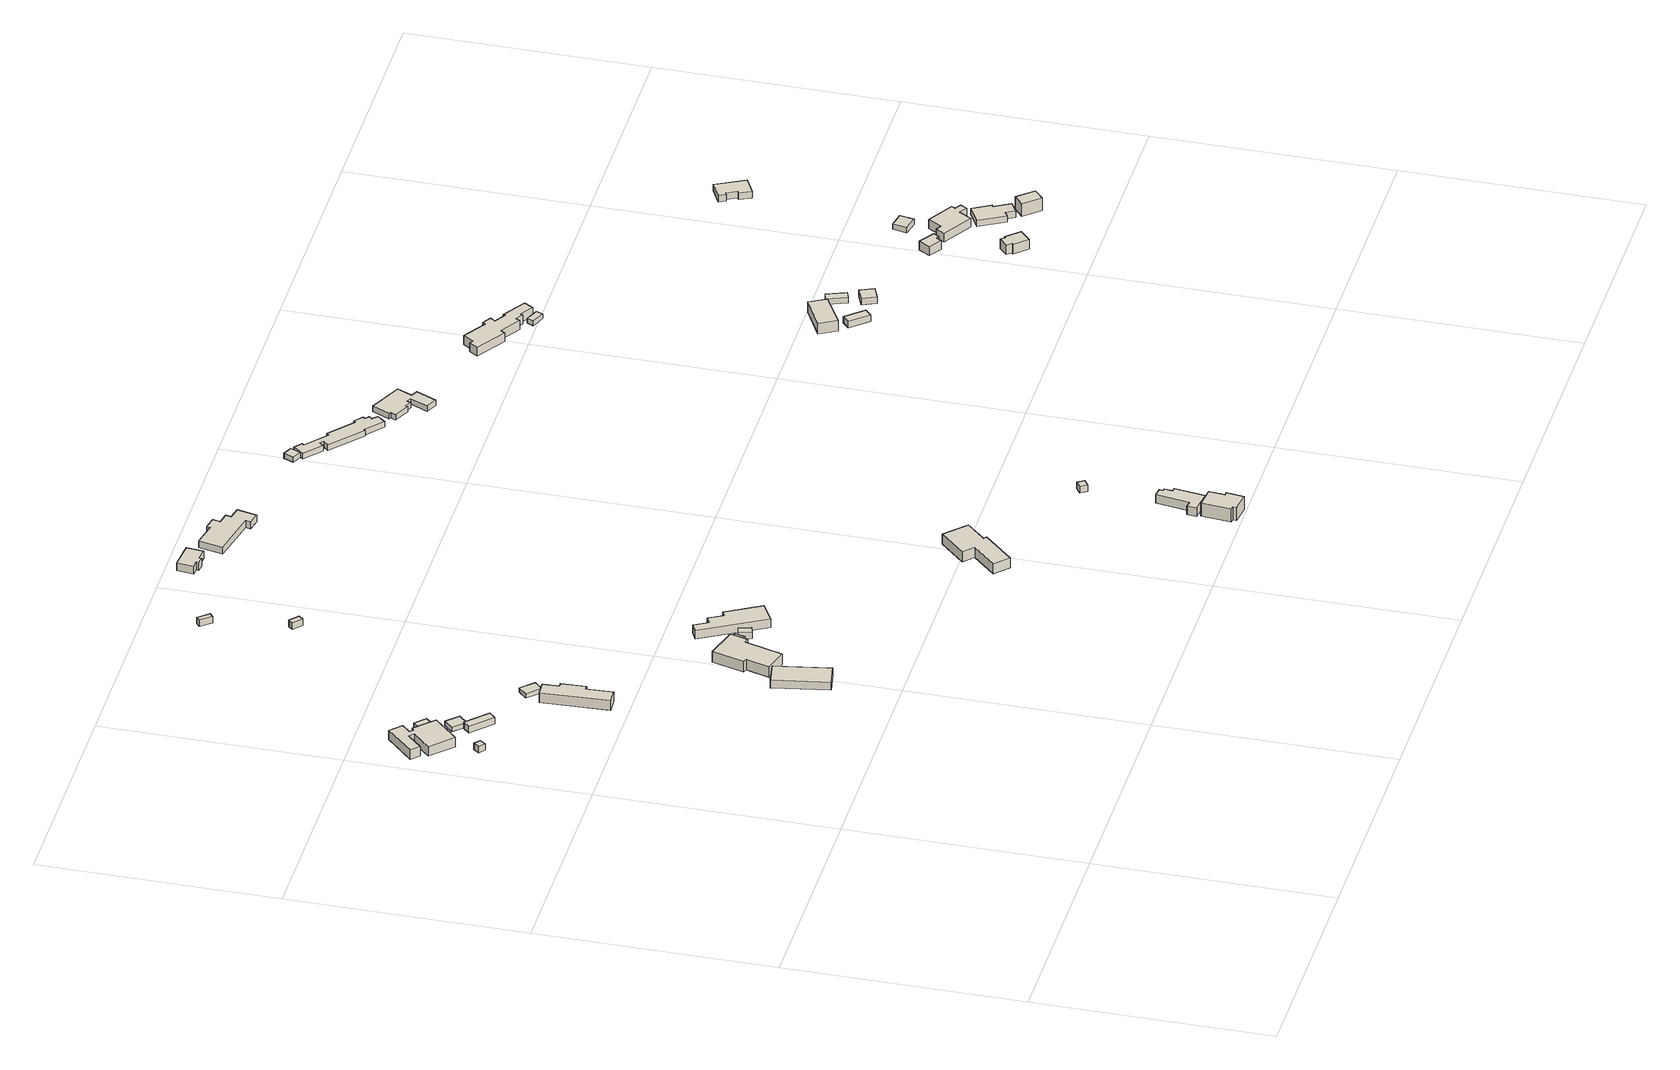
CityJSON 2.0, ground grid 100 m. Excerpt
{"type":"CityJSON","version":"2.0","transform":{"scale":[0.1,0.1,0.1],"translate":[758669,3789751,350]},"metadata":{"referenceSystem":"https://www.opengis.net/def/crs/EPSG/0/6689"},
"CityObjects":{
"building1":{"type":"Building","attributes":{"class":"3001","usage":"461","yearOfConstruction":"0001","measuredHeight":3,"storeysAboveGround":9999,"storeysBelowGround":9999,"BuildingDetailAttribute.totalFloorArea":-9999,"BuildingDetailAttribute.buildingFootprintArea":-9999,"BuildingDetailAttribute.buildingStructureType":"611","BuildingDetailAttribute.fireproofStructureType":"1011","BuildingDetailAttribute.landUseType":"231","BuildingDetailAttribute.specifiedBuildingCoverageRate":-9999,"BuildingDetailAttribute.specifiedFloorAreaRate":-9999,"BuildingDetailAttribute.buildingHeight":-9999,"BuildingDetailAttribute.surveyYear":"0001","BuildingIDAttribute.prefecture":"35","BuildingIDAttribute.city":"35215"},"address":[{"country":"日本","locality":"山口県周南市大字鹿野中"}],"geometry":[{"type":"Solid","lod":"1","boundaries":[[[[0,1,2,3]],[[2,4,5,3]],[[1,6,4,2]],[[0,7,6,1]],[[3,5,7,0]],[[4,6,7,5]]]]}]},
"building2":{"type":"Building","attributes":{"class":"3001","usage":"461","yearOfConstruction":"0001","measuredHeight":8.1,"storeysAboveGround":9999,"storeysBelowGround":9999,"LandSlideRiskAttribute.description":"2","LandSlideRiskAttribute.areaType":"1","BuildingDetailAttribute.totalFloorArea":-9999,"BuildingDetailAttribute.buildingFootprintArea":-9999,"BuildingDetailAttribute.buildingStructureType":"611","BuildingDetailAttribute.fireproofStructureType":"1011","BuildingDetailAttribute.landUseType":"231","BuildingDetailAttribute.specifiedBuildingCoverageRate":-9999,"BuildingDetailAttribute.specifiedFloorAreaRate":-9999,"BuildingDetailAttribute.buildingHeight":-9999,"BuildingDetailAttribute.surveyYear":"0001","BuildingIDAttribute.prefecture":"35","BuildingIDAttribute.city":"35215"},"address":[{"country":"日本","locality":"山口県周南市大字鹿野中"}],"geometry":[{"type":"Solid","lod":"1","boundaries":[[[[8,9,10,11,12,13,14,15,16,17,18,19]],[[18,20,21,19]],[[17,22,20,18]],[[16,23,22,17]],[[15,24,23,16]],[[14,25,24,15]],[[13,26,25,14]],[[12,27,26,13]],[[11,28,27,12]],[[10,29,28,11]],[[9,30,29,10]],[[8,31,30,9]],[[19,21,31,8]],[[20,22,23,24,25,26,27,28,29,30,31,21]]]]}]},
"building3":{"type":"Building","attributes":{"class":"3003","usage":"461","yearOfConstruction":"0001","measuredHeight":3,"storeysAboveGround":9999,"storeysBelowGround":9999,"LandSlideRiskAttribute.description":"2","LandSlideRiskAttribute.areaType":"1","BuildingDetailAttribute.totalFloorArea":-9999,"BuildingDetailAttribute.buildingFootprintArea":-9999,"BuildingDetailAttribute.buildingStructureType":"611","BuildingDetailAttribute.fireproofStructureType":"1011","BuildingDetailAttribute.landUseType":"231","BuildingDetailAttribute.specifiedBuildingCoverageRate":-9999,"BuildingDetailAttribute.specifiedFloorAreaRate":-9999,"BuildingDetailAttribute.buildingHeight":-9999,"BuildingDetailAttribute.surveyYear":"0001","BuildingIDAttribute.prefecture":"35","BuildingIDAttribute.city":"35215"},"address":[{"country":"日本","locality":"山口県周南市大字鹿野中"}],"geometry":[{"type":"Solid","lod":"1","boundaries":[[[[32,33,34,35]],[[34,36,37,35]],[[33,38,36,34]],[[32,39,38,33]],[[35,37,39,32]],[[36,38,39,37]]]]}]},
"building4":{"type":"Building","attributes":{"class":"3001","usage":"461","yearOfConstruction":"0001","measuredHeight":3.5,"storeysAboveGround":9999,"storeysBelowGround":9999,"LandSlideRiskAttribute.description":"2","LandSlideRiskAttribute.areaType":"1","BuildingDetailAttribute.totalFloorArea":-9999,"BuildingDetailAttribute.buildingFootprintArea":-9999,"BuildingDetailAttribute.buildingStructureType":"611","BuildingDetailAttribute.fireproofStructureType":"1011","BuildingDetailAttribute.landUseType":"231","BuildingDetailAttribute.specifiedBuildingCoverageRate":-9999,"BuildingDetailAttribute.specifiedFloorAreaRate":-9999,"BuildingDetailAttribute.buildingHeight":-9999,"BuildingDetailAttribute.surveyYear":"0001","BuildingIDAttribute.prefecture":"35","BuildingIDAttribute.city":"35215"},"address":[{"country":"日本","locality":"山口県周南市大字鹿野中"}],"geometry":[{"type":"Solid","lod":"1","boundaries":[[[[40,41,42,43]],[[42,44,45,43]],[[41,46,44,42]],[[40,47,46,41]],[[43,45,47,40]],[[44,46,47,45]]]]}]},
"building5":{"type":"Building","attributes":{"class":"3001","usage":"461","yearOfConstruction":"0001","measuredHeight":2.1,"storeysAboveGround":9999,"storeysBelowGround":9999,"LandSlideRiskAttribute.description":"2","LandSlideRiskAttribute.areaType":"1","BuildingDetailAttribute.totalFloorArea":-9999,"BuildingDetailAttribute.buildingFootprintArea":-9999,"BuildingDetailAttribute.buildingStructureType":"611","BuildingDetailAttribute.fireproofStructureType":"1011","BuildingDetailAttribute.landUseType":"231","BuildingDetailAttribute.specifiedBuildingCoverageRate":-9999,"BuildingDetailAttribute.specifiedFloorAreaRate":-9999,"BuildingDetailAttribute.buildingHeight":-9999,"BuildingDetailAttribute.surveyYear":"0001","BuildingIDAttribute.prefecture":"35","BuildingIDAttribute.city":"35215"},"address":[{"country":"日本","locality":"山口県周南市大字鹿野中"}],"geometry":[{"type":"Solid","lod":"1","boundaries":[[[[48,49,50,51]],[[50,52,53,51]],[[49,54,52,50]],[[48,55,54,49]],[[51,53,55,48]],[[52,54,55,53]]]]}]},
"building6":{"type":"Building","attributes":{"class":"3001","usage":"461","yearOfConstruction":"0001","measuredHeight":9.2,"storeysAboveGround":9999,"storeysBelowGround":9999,"LandSlideRiskAttribute.description":"2","LandSlideRiskAttribute.areaType":"1","BuildingDetailAttribute.totalFloorArea":-9999,"BuildingDetailAttribute.buildingFootprintArea":-9999,"BuildingDetailAttribute.buildingStructureType":"611","BuildingDetailAttribute.fireproofStructureType":"1011","BuildingDetailAttribute.landUseType":"231","BuildingDetailAttribute.specifiedBuildingCoverageRate":-9999,"BuildingDetailAttribute.specifiedFloorAreaRate":-9999,"BuildingDetailAttribute.buildingHeight":-9999,"BuildingDetailAttribute.surveyYear":"0001","BuildingIDAttribute.prefecture":"35","BuildingIDAttribute.city":"35215"},"address":[{"country":"日本","locality":"山口県周南市大字鹿野中"}],"geometry":[{"type":"Solid","lod":"1","boundaries":[[[[56,57,58,59,60,61,62,63]],[[62,64,65,63]],[[61,66,64,62]],[[60,67,66,61]],[[59,68,67,60]],[[58,69,68,59]],[[57,70,69,58]],[[56,71,70,57]],[[63,65,71,56]],[[64,66,67,68,69,70,71,65]]]]}]},
"building7":{"type":"Building","attributes":{"class":"3001","usage":"461","yearOfConstruction":"0001","measuredHeight":18,"storeysAboveGround":9999,"storeysBelowGround":9999,"BuildingDetailAttribute.totalFloorArea":-9999,"BuildingDetailAttribute.buildingFootprintArea":-9999,"BuildingDetailAttribute.buildingStructureType":"611","BuildingDetailAttribute.fireproofStructureType":"1011","BuildingDetailAttribute.landUseType":"231","BuildingDetailAttribute.specifiedBuildingCoverageRate":-9999,"BuildingDetailAttribute.specifiedFloorAreaRate":-9999,"BuildingDetailAttribute.buildingHeight":-9999,"BuildingDetailAttribute.surveyYear":"0001","BuildingIDAttribute.prefecture":"35","BuildingIDAttribute.city":"35215"},"address":[{"country":"日本","locality":"山口県周南市大字鹿野中"}],"geometry":[{"type":"Solid","lod":"1","boundaries":[[[[72,73,74,75]],[[74,76,77,75]],[[73,78,76,74]],[[72,79,78,73]],[[75,77,79,72]],[[76,78,79,77]]]]}]},
"building8":{"type":"Building","attributes":{"class":"3001","usage":"461","yearOfConstruction":"0001","measuredHeight":2.7,"storeysAboveGround":9999,"storeysBelowGround":9999,"LandSlideRiskAttribute.description":"2","LandSlideRiskAttribute.areaType":"1","BuildingDetailAttribute.totalFloorArea":-9999,"BuildingDetailAttribute.buildingFootprintArea":-9999,"BuildingDetailAttribute.buildingStructureType":"611","BuildingDetailAttribute.fireproofStructureType":"1011","BuildingDetailAttribute.landUseType":"231","BuildingDetailAttribute.specifiedBuildingCoverageRate":-9999,"BuildingDetailAttribute.specifiedFloorAreaRate":-9999,"BuildingDetailAttribute.buildingHeight":-9999,"BuildingDetailAttribute.surveyYear":"0001","BuildingIDAttribute.prefecture":"35","BuildingIDAttribute.city":"35215"},"address":[{"country":"日本","locality":"山口県周南市大字鹿野中"}],"geometry":[{"type":"Solid","lod":"1","boundaries":[[[[80,81,82,83]],[[82,84,85,83]],[[81,86,84,82]],[[80,87,86,81]],[[83,85,87,80]],[[84,86,87,85]]]]}]},
"building9":{"type":"Building","attributes":{"class":"3001","usage":"461","yearOfConstruction":"0001","measuredHeight":12.4,"storeysAboveGround":9999,"storeysBelowGround":9999,"LandSlideRiskAttribute.description":"2","LandSlideRiskAttribute.areaType":"1","BuildingDetailAttribute.totalFloorArea":-9999,"BuildingDetailAttribute.buildingFootprintArea":-9999,"BuildingDetailAttribute.buildingStructureType":"611","BuildingDetailAttribute.fireproofStructureType":"1011","BuildingDetailAttribute.landUseType":"231","BuildingDetailAttribute.specifiedBuildingCoverageRate":-9999,"BuildingDetailAttribute.specifiedFloorAreaRate":-9999,"BuildingDetailAttribute.buildingHeight":-9999,"BuildingDetailAttribute.surveyYear":"0001","BuildingIDAttribute.prefecture":"35","BuildingIDAttribute.city":"35215"},"address":[{"country":"日本","locality":"山口県周南市大字鹿野中"}],"geometry":[{"type":"Solid","lod":"1","boundaries":[[[[88,89,90,91,92,93,94,95,96]],[[95,97,98,96]],[[94,99,97,95]],[[93,100,99,94]],[[92,101,100,93]],[[91,102,101,92]],[[90,103,102,91]],[[89,104,103,90]],[[88,105,104,89]],[[96,98,105,88]],[[97,99,100,101,102,103,104,105,98]]]]}]},
"building10":{"type":"Building","attributes":{"class":"3003","usage":"461","yearOfConstruction":"0001","measuredHeight":3,"storeysAboveGround":9999,"storeysBelowGround":9999,"LandSlideRiskAttribute.description":"2","LandSlideRiskAttribute.areaType":"1","BuildingDetailAttribute.totalFloorArea":-9999,"BuildingDetailAttribute.buildingFootprintArea":-9999,"BuildingDetailAttribute.buildingStructureType":"611","BuildingDetailAttribute.fireproofStructureType":"1011","BuildingDetailAttribute.landUseType":"231","BuildingDetailAttribute.specifiedBuildingCoverageRate":-9999,"BuildingDetailAttribute.specifiedFloorAreaRate":-9999,"BuildingDetailAttribute.buildingHeight":-9999,"BuildingDetailAttribute.surveyYear":"0001","BuildingIDAttribute.prefecture":"35","BuildingIDAttribute.city":"35215"},"address":[{"country":"日本","locality":"山口県周南市大字鹿野中"}],"geometry":[{"type":"Solid","lod":"1","boundaries":[[[[106,107,108,109,110]],[[109,111,112,110]],[[108,113,111,109]],[[107,114,113,108]],[[106,115,114,107]],[[110,112,115,106]],[[111,113,114,115,112]]]]}]},
"building11":{"type":"Building","attributes":{"class":"3001","usage":"461","yearOfConstruction":"0001","measuredHeight":3,"storeysAboveGround":9999,"storeysBelowGround":9999,"LandSlideRiskAttribute.description":"2","LandSlideRiskAttribute.areaType":"1","BuildingDetailAttribute.totalFloorArea":-9999,"BuildingDetailAttribute.buildingFootprintArea":-9999,"BuildingDetailAttribute.buildingStructureType":"611","BuildingDetailAttribute.fireproofStructureType":"1011","BuildingDetailAttribute.landUseType":"231","BuildingDetailAttribute.specifiedBuildingCoverageRate":-9999,"BuildingDetailAttribute.specifiedFloorAreaRate":-9999,"BuildingDetailAttribute.buildingHeight":-9999,"BuildingDetailAttribute.surveyYear":"0001","BuildingIDAttribute.prefecture":"35","BuildingIDAttribute.city":"35215"},"address":[{"country":"日本","locality":"山口県周南市大字鹿野中"}],"geometry":[{"type":"Solid","lod":"1","boundaries":[[[[116,117,118,119]],[[118,120,121,119]],[[117,122,120,118]],[[116,123,122,117]],[[119,121,123,116]],[[120,122,123,121]]]]}]},
"building12":{"type":"Building","attributes":{"class":"3001","usage":"461","yearOfConstruction":"0001","measuredHeight":6,"storeysAboveGround":9999,"storeysBelowGround":9999,"LandSlideRiskAttribute.description":"2","LandSlideRiskAttribute.areaType":"1","BuildingDetailAttribute.totalFloorArea":-9999,"BuildingDetailAttribute.buildingFootprintArea":-9999,"BuildingDetailAttribute.buildingStructureType":"611","BuildingDetailAttribute.fireproofStructureType":"1011","BuildingDetailAttribute.landUseType":"231","BuildingDetailAttribute.specifiedBuildingCoverageRate":-9999,"BuildingDetailAttribute.specifiedFloorAreaRate":-9999,"BuildingDetailAttribute.buildingHeight":-9999,"BuildingDetailAttribute.surveyYear":"0001","BuildingIDAttribute.prefecture":"35","BuildingIDAttribute.city":"35215"},"address":[{"country":"日本","locality":"山口県周南市大字鹿野中"}],"geometry":[{"type":"Solid","lod":"1","boundaries":[[[[124,125,126,127,128,129,130,131]],[[130,132,133,131]],[[129,134,132,130]],[[128,135,134,129]],[[127,136,135,128]],[[126,137,136,127]],[[125,138,137,126]],[[124,139,138,125]],[[131,133,139,124]],[[132,134,135,136,137,138,139,133]]]]}]},
"building13":{"type":"Building","attributes":{"class":"3001","usage":"461","yearOfConstruction":"0001","measuredHeight":3,"storeysAboveGround":9999,"storeysBelowGround":9999,"LandSlideRiskAttribute.description":"2","LandSlideRiskAttribute.areaType":"1","BuildingDetailAttribute.totalFloorArea":-9999,"BuildingDetailAttribute.buildingFootprintArea":-9999,"BuildingDetailAttribute.buildingStructureType":"611","BuildingDetailAttribute.fireproofStructureType":"1011","BuildingDetailAttribute.landUseType":"231","BuildingDetailAttribute.specifiedBuildingCoverageRate":-9999,"BuildingDetailAttribute.specifiedFloorAreaRate":-9999,"BuildingDetailAttribute.buildingHeight":-9999,"BuildingDetailAttribute.surveyYear":"0001","BuildingIDAttribute.prefecture":"35","BuildingIDAttribute.city":"35215"},"address":[{"country":"日本","locality":"山口県周南市大字鹿野中"}],"geometry":[{"type":"Solid","lod":"1","boundaries":[[[[140,141,142,143]],[[142,144,145,143]],[[141,146,144,142]],[[140,147,146,141]],[[143,145,147,140]],[[144,146,147,145]]]]}]},
"building14":{"type":"Building","attributes":{"class":"3003","usage":"461","yearOfConstruction":"0001","measuredHeight":3,"storeysAboveGround":9999,"storeysBelowGround":9999,"LandSlideRiskAttribute.description":"2","LandSlideRiskAttribute.areaType":"1","BuildingDetailAttribute.totalFloorArea":-9999,"BuildingDetailAttribute.buildingFootprintArea":-9999,"BuildingDetailAttribute.buildingStructureType":"611","BuildingDetailAttribute.fireproofStructureType":"1011","BuildingDetailAttribute.landUseType":"231","BuildingDetailAttribute.specifiedBuildingCoverageRate":-9999,"BuildingDetailAttribute.specifiedFloorAreaRate":-9999,"BuildingDetailAttribute.buildingHeight":-9999,"BuildingDetailAttribute.surveyYear":"0001","BuildingIDAttribute.prefecture":"35","BuildingIDAttribute.city":"35215"},"address":[{"country":"日本","locality":"山口県周南市大字鹿野中"}],"geometry":[{"type":"Solid","lod":"1","boundaries":[[[[148,149,150,151]],[[150,152,153,151]],[[149,154,152,150]],[[148,155,154,149]],[[151,153,155,148]],[[152,154,155,153]]]]}]},
"building15":{"type":"Building","attributes":{"class":"3001","usage":"461","yearOfConstruction":"0001","measuredHeight":13.3,"storeysAboveGround":9999,"storeysBelowGround":9999,"LandSlideRiskAttribute.description":"2","LandSlideRiskAttribute.areaType":"1","BuildingDetailAttribute.totalFloorArea":-9999,"BuildingDetailAttribute.buildingFootprintArea":-9999,"BuildingDetailAttribute.buildingStructureType":"611","BuildingDetailAttribute.fireproofStructureType":"1011","BuildingDetailAttribute.landUseType":"231","BuildingDetailAttribute.specifiedBuildingCoverageRate":-9999,"BuildingDetailAttribute.specifiedFloorAreaRate":-9999,"BuildingDetailAttribute.buildingHeight":-9999,"BuildingDetailAttribute.surveyYear":"0001","BuildingIDAttribute.prefecture":"35","BuildingIDAttribute.city":"35215"},"address":[{"country":"日本","locality":"山口県周南市大字鹿野中"}],"geometry":[{"type":"Solid","lod":"1","boundaries":[[[[156,157,158,159,160,161,162,163]],[[162,164,165,163]],[[161,166,164,162]],[[160,167,166,161]],[[159,168,167,160]],[[158,169,168,159]],[[157,170,169,158]],[[156,171,170,157]],[[163,165,171,156]],[[164,166,167,168,169,170,171,165]]]]}]},
"building16":{"type":"Building","attributes":{"class":"3001","usage":"461","yearOfConstruction":"0001","measuredHeight":13.4,"storeysAboveGround":9999,"storeysBelowGround":9999,"LandSlideRiskAttribute.description":"2","LandSlideRiskAttribute.areaType":"1","BuildingDetailAttribute.totalFloorArea":-9999,"BuildingDetailAttribute.buildingFootprintArea":-9999,"BuildingDetailAttribute.buildingStructureType":"611","BuildingDetailAttribute.fireproofStructureType":"1011","BuildingDetailAttribute.landUseType":"231","BuildingDetailAttribute.specifiedBuildingCoverageRate":-9999,"BuildingDetailAttribute.specifiedFloorAreaRate":-9999,"BuildingDetailAttribute.buildingHeight":-9999,"BuildingDetailAttribute.surveyYear":"0001","BuildingIDAttribute.prefecture":"35","BuildingIDAttribute.city":"35215"},"address":[{"country":"日本","locality":"山口県周南市大字鹿野中"}],"geometry":[{"type":"Solid","lod":"1","boundaries":[[[[172,173,174,175,176,177,178,179]],[[178,180,181,179]],[[177,182,180,178]],[[176,183,182,177]],[[175,184,183,176]],[[174,185,184,175]],[[173,186,185,174]],[[172,187,186,173]],[[179,181,187,172]],[[180,182,183,184,185,186,187,181]]]]}]},
"building17":{"type":"Building","attributes":{"class":"3001","usage":"461","yearOfConstruction":"0001","measuredHeight":6.9,"storeysAboveGround":9999,"storeysBelowGround":9999,"LandSlideRiskAttribute.description":"1","LandSlideRiskAttribute.areaType":"2","BuildingDetailAttribute.totalFloorArea":-9999,"BuildingDetailAttribute.buildingFootprintArea":-9999,"BuildingDetailAttribute.buildingStructureType":"611","BuildingDetailAttribute.fireproofStructureType":"1011","BuildingDetailAttribute.landUseType":"231","BuildingDetailAttribute.specifiedBuildingCoverageRate":-9999,"BuildingDetailAttribute.specifiedFloorAreaRate":-9999,"BuildingDetailAttribute.buildingHeight":-9999,"BuildingDetailAttribute.surveyYear":"0001","BuildingIDAttribute.prefecture":"35","BuildingIDAttribute.city":"35215"},"address":[{"country":"日本","locality":"山口県周南市大字鹿野中"}],"geometry":[{"type":"Solid","lod":"1","boundaries":[[[[188,189,190,191,192,193,194,195]],[[194,196,197,195]],[[193,198,196,194]],[[192,199,198,193]],[[191,200,199,192]],[[190,201,200,191]],[[189,202,201,190]],[[188,203,202,189]],[[195,197,203,188]],[[196,198,199,200,201,202,203,197]]]]}]},
"building18":{"type":"Building","attributes":{"class":"3001","usage":"461","yearOfConstruction":"0001","measuredHeight":5.2,"storeysAboveGround":9999,"storeysBelowGround":9999,"LandSlideRiskAttribute.description":"2","LandSlideRiskAttribute.areaType":"1","BuildingDetailAttribute.totalFloorArea":-9999,"BuildingDetailAttribute.buildingFootprintArea":-9999,"BuildingDetailAttribute.buildingStructureType":"611","BuildingDetailAttribute.fireproofStructureType":"1011","BuildingDetailAttribute.landUseType":"231","BuildingDetailAttribute.specifiedBuildingCoverageRate":-9999,"BuildingDetailAttribute.specifiedFloorAreaRate":-9999,"BuildingDetailAttribute.buildingHeight":-9999,"BuildingDetailAttribute.surveyYear":"0001","BuildingIDAttribute.prefecture":"35","BuildingIDAttribute.city":"35215"},"address":[{"country":"日本","locality":"山口県周南市大字鹿野中"}],"geometry":[{"type":"Solid","lod":"1","boundaries":[[[[204,205,206,207,208,209,210,211,212,213,214,215]],[[214,216,217,215]],[[213,218,216,214]],[[212,219,218,213]],[[211,220,219,212]],[[210,221,220,211]],[[209,222,221,210]],[[208,223,222,209]],[[207,224,223,208]],[[206,225,224,207]],[[205,226,225,206]],[[204,227,226,205]],[[215,217,227,204]],[[216,218,219,220,221,222,223,224,225,226,227,217]]]]}]},
"building19":{"type":"Building","attributes":{"class":"3001","usage":"461","yearOfConstruction":"0001","measuredHeight":6.1,"storeysAboveGround":9999,"storeysBelowGround":9999,"LandSlideRiskAttribute.description":"1","LandSlideRiskAttribute.areaType":"2","BuildingDetailAttribute.totalFloorArea":-9999,"BuildingDetailAttribute.buildingFootprintArea":-9999,"BuildingDetailAttribute.buildingStructureType":"611","BuildingDetailAttribute.fireproofStructureType":"1011","BuildingDetailAttribute.landUseType":"231","BuildingDetailAttribute.specifiedBuildingCoverageRate":-9999,"BuildingDetailAttribute.specifiedFloorAreaRate":-9999,"BuildingDetailAttribute.buildingHeight":-9999,"BuildingDetailAttribute.surveyYear":"0001","BuildingIDAttribute.prefecture":"35","BuildingIDAttribute.city":"35215"},"address":[{"country":"日本","locality":"山口県周南市大字鹿野中"}],"geometry":[{"type":"Solid","lod":"1","boundaries":[[[[228,229,230,231,232,233,234,235,236,237]],[[236,238,239,237]],[[235,240,238,236]],[[234,241,240,235]],[[233,242,241,234]],[[232,243,242,233]],[[231,244,243,232]],[[230,245,244,231]],[[229,246,245,230]],[[228,247,246,229]],[[237,239,247,228]],[[238,240,241,242,243,244,245,246,247,239]]]]}]},
"building20":{"type":"Building","attributes":{"class":"3001","usage":"461","yearOfConstruction":"0001","measuredHeight":3,"storeysAboveGround":9999,"storeysBelowGround":9999,"LandSlideRiskAttribute.description":"2","LandSlideRiskAttribute.areaType":"1","BuildingDetailAttribute.totalFloorArea":-9999,"BuildingDetailAttribute.buildingFootprintArea":-9999,"BuildingDetailAttribute.buildingStructureType":"611","BuildingDetailAttribute.fireproofStructureType":"1011","BuildingDetailAttribute.landUseType":"231","BuildingDetailAttribute.specifiedBuildingCoverageRate":-9999,"BuildingDetailAttribute.specifiedFloorAreaRate":-9999,"BuildingDetailAttribute.buildingHeight":-9999,"BuildingDetailAttribute.surveyYear":"0001","BuildingIDAttribute.prefecture":"35","BuildingIDAttribute.city":"35215"},"address":[{"country":"日本","locality":"山口県周南市大字鹿野中"}],"geometry":[{"type":"Solid","lod":"1","boundaries":[[[[248,249,250,251]],[[250,252,253,251]],[[249,254,252,250]],[[248,255,254,249]],[[251,253,255,248]],[[252,254,255,253]]]]}]},
"building21":{"type":"Building","attributes":{"class":"3001","usage":"461","yearOfConstruction":"0001","measuredHeight":2.4,"storeysAboveGround":9999,"storeysBelowGround":9999,"BuildingDetailAttribute.totalFloorArea":-9999,"BuildingDetailAttribute.buildingFootprintArea":-9999,"BuildingDetailAttribute.buildingStructureType":"611","BuildingDetailAttribute.fireproofStructureType":"1011","BuildingDetailAttribute.landUseType":"231","BuildingDetailAttribute.specifiedBuildingCoverageRate":-9999,"BuildingDetailAttribute.specifiedFloorAreaRate":-9999,"BuildingDetailAttribute.buildingHeight":-9999,"BuildingDetailAttribute.surveyYear":"0001","BuildingIDAttribute.prefecture":"35","BuildingIDAttribute.city":"35215"},"address":[{"country":"日本","locality":"山口県周南市大字鹿野中"}],"geometry":[{"type":"Solid","lod":"1","boundaries":[[[[256,257,258,259]],[[258,260,261,259]],[[257,262,260,258]],[[256,263,262,257]],[[259,261,263,256]],[[260,262,263,261]]]]}]},
"building22":{"type":"Building","attributes":{"class":"3001","usage":"461","yearOfConstruction":"0001","measuredHeight":5.8,"storeysAboveGround":9999,"storeysBelowGround":9999,"BuildingDetailAttribute.totalFloorArea":-9999,"BuildingDetailAttribute.buildingFootprintArea":-9999,"BuildingDetailAttribute.buildingStructureType":"611","BuildingDetailAttribute.fireproofStructureType":"1011","BuildingDetailAttribute.landUseType":"231","BuildingDetailAttribute.specifiedBuildingCoverageRate":-9999,"BuildingDetailAttribute.specifiedFloorAreaRate":-9999,"BuildingDetailAttribute.buildingHeight":-9999,"BuildingDetailAttribute.surveyYear":"0001","BuildingIDAttribute.prefecture":"35","BuildingIDAttribute.city":"35215"},"address":[{"country":"日本","locality":"山口県周南市大字鹿野中"}],"geometry":[{"type":"Solid","lod":"1","boundaries":[[[[264,265,266,267,268,269,270,271,272,273,274,275,276,277,278,279,280,281,282,283]],[[282,284,285,283]],[[281,286,284,282]],[[280,287,286,281]],[[279,288,287,280]],[[278,289,288,279]],[[277,290,289,278]],[[276,291,290,277]],[[275,292,291,276]],[[274,293,292,275]],[[273,294,293,274]],[[272,295,294,273]],[[271,296,295,272]],[[270,297,296,271]],[[269,298,297,270]],[[268,299,298,269]],[[267,300,299,268]],[[266,301,300,267]],[[265,302,301,266]],[[264,303,302,265]],[[283,285,303,264]],[[284,286,287,288,289,290,291,292,293,294,295,296,297,298,299,300,301,302,303,285]]]]}]},
"building23":{"type":"Building","attributes":{"class":"3001","usage":"461","yearOfConstruction":"0001","measuredHeight":3.4,"storeysAboveGround":9999,"storeysBelowGround":9999,"BuildingDetailAttribute.totalFloorArea":-9999,"BuildingDetailAttribute.buildingFootprintArea":-9999,"BuildingDetailAttribute.buildingStructureType":"611","BuildingDetailAttribute.fireproofStructureType":"1011","BuildingDetailAttribute.landUseType":"231","BuildingDetailAttribute.specifiedBuildingCoverageRate":-9999,"BuildingDetailAttribute.specifiedFloorAreaRate":-9999,"BuildingDetailAttribute.buildingHeight":-9999,"BuildingDetailAttribute.surveyYear":"0001","BuildingIDAttribute.prefecture":"35","BuildingIDAttribute.city":"35215"},"address":[{"country":"日本","locality":"山口県周南市大字鹿野中"}],"geometry":[{"type":"Solid","lod":"1","boundaries":[[[[304,305,306,307,308,309,310,311,312,313,314,315,316,317]],[[316,318,319,317]],[[315,320,318,316]],[[314,321,320,315]],[[313,322,321,314]],[[312,323,322,313]],[[311,324,323,312]],[[310,325,324,311]],[[309,326,325,310]],[[308,327,326,309]],[[307,328,327,308]],[[306,329,328,307]],[[305,330,329,306]],[[304,331,330,305]],[[317,319,331,304]],[[318,320,321,322,323,324,325,326,327,328,329,330,331,319]]]]}]},
"building24":{"type":"Building","attributes":{"class":"3001","usage":"461","yearOfConstruction":"0001","measuredHeight":4.8,"storeysAboveGround":9999,"storeysBelowGround":9999,"BuildingDetailAttribute.totalFloorArea":-9999,"BuildingDetailAttribute.buildingFootprintArea":-9999,"BuildingDetailAttribute.buildingStructureType":"611","BuildingDetailAttribute.fireproofStructureType":"1011","BuildingDetailAttribute.landUseType":"231","BuildingDetailAttribute.specifiedBuildingCoverageRate":-9999,"BuildingDetailAttribute.specifiedFloorAreaRate":-9999,"BuildingDetailAttribute.buildingHeight":-9999,"BuildingDetailAttribute.surveyYear":"0001","BuildingIDAttribute.prefecture":"35","BuildingIDAttribute.city":"35215"},"address":[{"country":"日本","locality":"山口県周南市大字鹿野中"}],"geometry":[{"type":"Solid","lod":"1","boundaries":[[[[332,333,334,335,336,337,338,339,340,341,342,343,344,345,346,347,348,349]],[[348,350,351,349]],[[347,352,350,348]],[[346,353,352,347]],[[345,354,353,346]],[[344,355,354,345]],[[343,356,355,344]],[[342,357,356,343]],[[341,358,357,342]],[[340,359,358,341]],[[339,360,359,340]],[[338,361,360,339]],[[337,362,361,338]],[[336,363,362,337]],[[335,364,363,336]],[[334,365,364,335]],[[333,366,365,334]],[[332,367,366,333]],[[349,351,367,332]],[[350,352,353,354,355,356,357,358,359,360,361,362,363,364,365,366,367,351]]]]}]},
"building25":{"type":"Building","attributes":{"class":"3001","usage":"461","yearOfConstruction":"0001","measuredHeight":4,"storeysAboveGround":9999,"storeysBelowGround":9999,"BuildingDetailAttribute.totalFloorArea":-9999,"BuildingDetailAttribute.buildingFootprintArea":-9999,"BuildingDetailAttribute.buildingStructureType":"611","BuildingDetailAttribute.fireproofStructureType":"1011","BuildingDetailAttribute.landUseType":"231","BuildingDetailAttribute.specifiedBuildingCoverageRate":-9999,"BuildingDetailAttribute.specifiedFloorAreaRate":-9999,"BuildingDetailAttribute.buildingHeight":-9999,"BuildingDetailAttribute.surveyYear":"0001","BuildingIDAttribute.prefecture":"35","BuildingIDAttribute.city":"35215"},"address":[{"country":"日本","locality":"山口県周南市大字鹿野中"}],"geometry":[{"type":"Solid","lod":"1","boundaries":[[[[368,369,370,371]],[[370,372,373,371]],[[369,374,372,370]],[[368,375,374,369]],[[371,373,375,368]],[[372,374,375,373]]]]}]},
"building26":{"type":"Building","attributes":{"class":"3001","usage":"461","yearOfConstruction":"0001","measuredHeight":2.4,"storeysAboveGround":9999,"storeysBelowGround":9999,"BuildingDetailAttribute.totalFloorArea":-9999,"BuildingDetailAttribute.buildingFootprintArea":-9999,"BuildingDetailAttribute.buildingStructureType":"611","BuildingDetailAttribute.fireproofStructureType":"1011","BuildingDetailAttribute.landUseType":"231","BuildingDetailAttribute.specifiedBuildingCoverageRate":-9999,"BuildingDetailAttribute.specifiedFloorAreaRate":-9999,"BuildingDetailAttribute.buildingHeight":-9999,"BuildingDetailAttribute.surveyYear":"0001","BuildingIDAttribute.prefecture":"35","BuildingIDAttribute.city":"35215"},"address":[{"country":"日本","locality":"山口県周南市大字鹿野中"}],"geometry":[{"type":"Solid","lod":"1","boundaries":[[[[376,377,378,379]],[[378,380,381,379]],[[377,382,380,378]],[[376,383,382,377]],[[379,381,383,376]],[[380,382,383,381]]]]}]},
"building27":{"type":"Building","attributes":{"class":"3001","usage":"461","yearOfConstruction":"0001","measuredHeight":5.1,"storeysAboveGround":9999,"storeysBelowGround":9999,"BuildingDetailAttribute.totalFloorArea":-9999,"BuildingDetailAttribute.buildingFootprintArea":-9999,"BuildingDetailAttribute.buildingStructureType":"611","BuildingDetailAttribute.fireproofStructureType":"1011","BuildingDetailAttribute.landUseType":"231","BuildingDetailAttribute.specifiedBuildingCoverageRate":-9999,"BuildingDetailAttribute.specifiedFloorAreaRate":-9999,"BuildingDetailAttribute.buildingHeight":-9999,"BuildingDetailAttribute.surveyYear":"0001","BuildingIDAttribute.prefecture":"35","BuildingIDAttribute.city":"35215"},"address":[{"country":"日本","locality":"山口県周南市大字鹿野中"}],"geometry":[{"type":"Solid","lod":"1","boundaries":[[[[384,385,386,387]],[[386,388,389,387]],[[385,390,388,386]],[[384,391,390,385]],[[387,389,391,384]],[[388,390,391,389]]]]}]},
"building28":{"type":"Building","attributes":{"class":"3001","usage":"461","yearOfConstruction":"0001","measuredHeight":2.9,"storeysAboveGround":9999,"storeysBelowGround":9999,"BuildingDetailAttribute.totalFloorArea":-9999,"BuildingDetailAttribute.buildingFootprintArea":-9999,"BuildingDetailAttribute.buildingStructureType":"611","BuildingDetailAttribute.fireproofStructureType":"1011","BuildingDetailAttribute.landUseType":"231","BuildingDetailAttribute.specifiedBuildingCoverageRate":-9999,"BuildingDetailAttribute.specifiedFloorAreaRate":-9999,"BuildingDetailAttribute.buildingHeight":-9999,"BuildingDetailAttribute.surveyYear":"0001","BuildingIDAttribute.prefecture":"35","BuildingIDAttribute.city":"35215"},"address":[{"country":"日本","locality":"山口県周南市大字鹿野中"}],"geometry":[{"type":"Solid","lod":"1","boundaries":[[[[392,393,394,395]],[[394,396,397,395]],[[393,398,396,394]],[[392,399,398,393]],[[395,397,399,392]],[[396,398,399,397]]]]}]},
"building29":{"type":"Building","attributes":{"class":"3001","usage":"461","yearOfConstruction":"0001","measuredHeight":3.3,"storeysAboveGround":9999,"storeysBelowGround":9999,"BuildingDetailAttribute.totalFloorArea":-9999,"BuildingDetailAttribute.buildingFootprintArea":-9999,"BuildingDetailAttribute.buildingStructureType":"611","BuildingDetailAttribute.fireproofStructureType":"1011","BuildingDetailAttribute.landUseType":"231","BuildingDetailAttribute.specifiedBuildingCoverageRate":-9999,"BuildingDetailAttribute.specifiedFloorAreaRate":-9999,"BuildingDetailAttribute.buildingHeight":-9999,"BuildingDetailAttribute.surveyYear":"0001","BuildingIDAttribute.prefecture":"35","BuildingIDAttribute.city":"35215"},"address":[{"country":"日本","locality":"山口県周南市大字鹿野中"}],"geometry":[{"type":"Solid","lod":"1","boundaries":[[[[400,401,402,403]],[[402,404,405,403]],[[401,406,404,402]],[[400,407,406,401]],[[403,405,407,400]],[[404,406,407,405]]]]}]},
"building30":{"type":"Building","attributes":{"class":"3001","usage":"461","yearOfConstruction":"0001","measuredHeight":5.8,"storeysAboveGround":9999,"storeysBelowGround":9999,"BuildingDetailAttribute.totalFloorArea":-9999,"BuildingDetailAttribute.buildingFootprintArea":-9999,"BuildingDetailAttribute.buildingStructureType":"611","BuildingDetailAttribute.fireproofStructureType":"1011","BuildingDetailAttribute.landUseType":"231","BuildingDetailAttribute.specifiedBuildingCoverageRate":-9999,"BuildingDetailAttribute.specifiedFloorAreaRate":-9999,"BuildingDetailAttribute.buildingHeight":-9999,"BuildingDetailAttribute.surveyYear":"0001","BuildingIDAttribute.prefecture":"35","BuildingIDAttribute.city":"35215"},"address":[{"country":"日本","locality":"山口県周南市大字鹿野中"}],"geometry":[{"type":"Solid","lod":"1","boundaries":[[[[408,409,410,411,412,413]],[[412,414,415,413]],[[411,416,414,412]],[[410,417,416,411]],[[409,418,417,410]],[[408,419,418,409]],[[413,415,419,408]],[[414,416,417,418,419,415]]]]}]},
"building31":{"type":"Building","attributes":{"class":"3001","usage":"461","yearOfConstruction":"0001","measuredHeight":4.7,"storeysAboveGround":9999,"storeysBelowGround":9999,"BuildingDetailAttribute.totalFloorArea":-9999,"BuildingDetailAttribute.buildingFootprintArea":-9999,"BuildingDetailAttribute.buildingStructureType":"611","BuildingDetailAttribute.fireproofStructureType":"1011","BuildingDetailAttribute.landUseType":"231","BuildingDetailAttribute.specifiedBuildingCoverageRate":-9999,"BuildingDetailAttribute.specifiedFloorAreaRate":-9999,"BuildingDetailAttribute.buildingHeight":-9999,"BuildingDetailAttribute.surveyYear":"0001","BuildingIDAttribute.prefecture":"35","BuildingIDAttribute.city":"35215"},"address":[{"country":"日本","locality":"山口県周南市大字鹿野中"}],"geometry":[{"type":"Solid","lod":"1","boundaries":[[[[420,421,422,423,424,425,426,427]],[[426,428,429,427]],[[425,430,428,426]],[[424,431,430,425]],[[423,432,431,424]],[[422,433,432,423]],[[421,434,433,422]],[[420,435,434,421]],[[427,429,435,420]],[[428,430,431,432,433,434,435,429]]]]}]},
"building32":{"type":"Building","attributes":{"class":"3001","usage":"461","yearOfConstruction":"0001","measuredHeight":5.7,"storeysAboveGround":9999,"storeysBelowGround":9999,"BuildingDetailAttribute.totalFloorArea":-9999,"BuildingDetailAttribute.buildingFootprintArea":-9999,"BuildingDetailAttribute.buildingStructureType":"611","BuildingDetailAttribute.fireproofStructureType":"1011","BuildingDetailAttribute.landUseType":"231","BuildingDetailAttribute.specifiedBuildingCoverageRate":-9999,"BuildingDetailAttribute.specifiedFloorAreaRate":-9999,"BuildingDetailAttribute.buildingHeight":-9999,"BuildingDetailAttribute.surveyYear":"0001","BuildingIDAttribute.prefecture":"35","BuildingIDAttribute.city":"35215"},"address":[{"country":"日本","locality":"山口県周南市大字鹿野中"}],"geometry":[{"type":"Solid","lod":"1","boundaries":[[[[436,437,438,439]],[[438,440,441,439]],[[437,442,440,438]],[[436,443,442,437]],[[439,441,443,436]],[[440,442,443,441]]]]}]},
"building33":{"type":"Building","attributes":{"class":"3001","usage":"461","yearOfConstruction":"0001","measuredHeight":6.9,"storeysAboveGround":9999,"storeysBelowGround":9999,"BuildingDetailAttribute.totalFloorArea":-9999,"BuildingDetailAttribute.buildingFootprintArea":-9999,"BuildingDetailAttribute.buildingStructureType":"611","BuildingDetailAttribute.fireproofStructureType":"1011","BuildingDetailAttribute.landUseType":"231","BuildingDetailAttribute.specifiedBuildingCoverageRate":-9999,"BuildingDetailAttribute.specifiedFloorAreaRate":-9999,"BuildingDetailAttribute.buildingHeight":-9999,"BuildingDetailAttribute.surveyYear":"0001","BuildingIDAttribute.prefecture":"35","BuildingIDAttribute.city":"35215"},"address":[{"country":"日本","locality":"山口県周南市大字鹿野中"}],"geometry":[{"type":"Solid","lod":"1","boundaries":[[[[444,445,446,447,448,449,450,451,452,453]],[[452,454,455,453]],[[451,456,454,452]],[[450,457,456,451]],[[449,458,457,450]],[[448,459,458,449]],[[447,460,459,448]],[[446,461,460,447]],[[445,462,461,446]],[[444,463,462,445]],[[453,455,463,444]],[[454,456,457,458,459,460,461,462,463,455]]]]}]},
"building34":{"type":"Building","attributes":{"class":"3001","usage":"461","yearOfConstruction":"0001","measuredHeight":4.1,"storeysAboveGround":9999,"storeysBelowGround":9999,"BuildingDetailAttribute.totalFloorArea":-9999,"BuildingDetailAttribute.buildingFootprintArea":-9999,"BuildingDetailAttribute.buildingStructureType":"611","BuildingDetailAttribute.fireproofStructureType":"1011","BuildingDetailAttribute.landUseType":"231","BuildingDetailAttribute.specifiedBuildingCoverageRate":-9999,"BuildingDetailAttribute.specifiedFloorAreaRate":-9999,"BuildingDetailAttribute.buildingHeight":-9999,"BuildingDetailAttribute.surveyYear":"0001","BuildingIDAttribute.prefecture":"35","BuildingIDAttribute.city":"35215"},"address":[{"country":"日本","locality":"山口県周南市大字鹿野中"}],"geometry":[{"type":"Solid","lod":"1","boundaries":[[[[464,465,466,467,468,469,470,471]],[[470,472,473,471]],[[469,474,472,470]],[[468,475,474,469]],[[467,476,475,468]],[[466,477,476,467]],[[465,478,477,466]],[[464,479,478,465]],[[471,473,479,464]],[[472,474,475,476,477,478,479,473]]]]}]},
"building35":{"type":"Building","attributes":{"class":"3001","usage":"461","yearOfConstruction":"0001","measuredHeight":5.9,"storeysAboveGround":9999,"storeysBelowGround":9999,"BuildingDetailAttribute.totalFloorArea":-9999,"BuildingDetailAttribute.buildingFootprintArea":-9999,"BuildingDetailAttribute.buildingStructureType":"611","BuildingDetailAttribute.fireproofStructureType":"1011","BuildingDetailAttribute.landUseType":"231","BuildingDetailAttribute.specifiedBuildingCoverageRate":-9999,"BuildingDetailAttribute.specifiedFloorAreaRate":-9999,"BuildingDetailAttribute.buildingHeight":-9999,"BuildingDetailAttribute.surveyYear":"0001","BuildingIDAttribute.prefecture":"35","BuildingIDAttribute.city":"35215"},"address":[{"country":"日本","locality":"山口県周南市大字鹿野中"}],"geometry":[{"type":"Solid","lod":"1","boundaries":[[[[480,481,482,483]],[[482,484,485,483]],[[481,486,484,482]],[[480,487,486,481]],[[483,485,487,480]],[[484,486,487,485]]]]}]},
"building36":{"type":"Building","attributes":{"class":"3001","usage":"461","yearOfConstruction":"0001","measuredHeight":3,"storeysAboveGround":9999,"storeysBelowGround":9999,"BuildingDetailAttribute.totalFloorArea":-9999,"BuildingDetailAttribute.buildingFootprintArea":-9999,"BuildingDetailAttribute.buildingStructureType":"611","BuildingDetailAttribute.fireproofStructureType":"1011","BuildingDetailAttribute.landUseType":"231","BuildingDetailAttribute.specifiedBuildingCoverageRate":-9999,"BuildingDetailAttribute.specifiedFloorAreaRate":-9999,"BuildingDetailAttribute.buildingHeight":-9999,"BuildingDetailAttribute.surveyYear":"0001","BuildingIDAttribute.prefecture":"35","BuildingIDAttribute.city":"35215"},"address":[{"country":"日本","locality":"山口県周南市大字鹿野中"}],"geometry":[{"type":"Solid","lod":"1","boundaries":[[[[488,489,490,491,492,493,494,495]],[[494,496,497,495]],[[493,498,496,494]],[[492,499,498,493]],[[491,500,499,492]],[[490,501,500,491]],[[489,502,501,490]],[[488,503,502,489]],[[495,497,503,488]],[[496,498,499,500,501,502,503,497]]]]}]}
},
"vertices":[
[105,2458,79],[80,2477,79],[98,2501,79],[123,2482,79],[98,2501,109],[123,2482,109],[80,2477,109],[105,2458,109],
[130,2769,56],[145,2754,56],[156,2764,56],[234,2686,56],[133,2584,56],[44,2672,56],[117,2746,56],[99,2764,56],[37,2701,56],[4,2734,56],[119,2849,56],[165,2804,56],[119,2849,100],[165,2804,100],[4,2734,100],[37,2701,100],[99,2764,100],[117,2746,100],[44,2672,100],[133,2584,100],[234,2686,100],[156,2764,100],[145,2754,100],[130,2769,100],
[310,2469,67],[224,2553,67],[250,2579,67],[336,2496,67],[250,2579,97],[336,2496,97],[224,2553,97],[310,2469,97],
[229,2706,56],[187,2747,56],[211,2772,56],[253,2730,56],[211,2772,87],[253,2730,87],[187,2747,87],[229,2706,87],
[272,2573,61],[224,2622,61],[261,2659,61],[309,2610,61],[261,2659,81],[309,2610,81],[224,2622,81],[272,2573,81],
[585,2274,63],[591,2170,63],[573,2169,63],[579,2057,63],[517,2054,63],[501,2339,63],[564,2342,63],[568,2273,63],[564,2342,109],[568,2273,109],[501,2339,109],[517,2054,109],[579,2057,109],[573,2169,109],[591,2170,109],[585,2274,109],
[777,1232,122],[734,1466,122],[834,1484,122],[877,1250,122],[834,1484,158],[877,1250,158],[734,1466,158],[777,1232,158],
[583,2348,54],[532,2401,54],[568,2435,54],[619,2383,54],[568,2435,74],[619,2383,74],[532,2401,74],[583,2348,74],
[1030,1660,88],[1021,1628,88],[1001,1634,88],[954,1472,88],[854,1500,88],[883,1600,88],[865,1606,88],[904,1742,88],[1042,1703,88],[904,1742,137],[1042,1703,137],[865,1606,137],[883,1600,137],[854,1500,137],[954,1472,137],[1001,1634,137],[1021,1628,137],[1030,1660,137],
[1065,1650,87],[1030,1660,87],[1042,1703,87],[1042,1704,87],[1078,1694,87],[1042,1704,117],[1078,1694,117],[1042,1703,117],[1030,1660,117],[1065,1650,117],
[1108,1632,84],[1093,1684,84],[1122,1692,84],[1137,1641,84],[1122,1692,114],[1137,1641,114],[1093,1684,114],[1108,1632,114],
[1211,1839,41],[1244,1778,41],[1266,1790,41],[1347,1644,41],[1262,1596,41],[1114,1863,41],[1150,1882,41],[1183,1823,41],[1150,1882,80],[1183,1823,80],[1114,1863,80],[1262,1596,80],[1347,1644,80],[1266,1790,80],[1244,1778,80],[1211,1839,80],
[882,3383,9],[846,3417,9],[863,3435,9],[899,3402,9],[863,3435,39],[899,3402,39],[846,3417,39],[882,3383,39],
[782,3722,32],[744,3767,32],[761,3781,32],[799,3736,32],[761,3781,62],[799,3736,62],[744,3767,62],[782,3722,62],
[2024,929,25],[2035,919,25],[1915,795,25],[1859,849,25],[1953,946,25],[1911,987,25],[2013,1092,25],[2100,1008,25],[2013,1092,72],[2100,1008,72],[1911,987,72],[1953,946,72],[1859,849,72],[1915,795,72],[2035,919,72],[2024,929,72],
[1188,3859,46],[1137,3864,46],[1136,3854,46],[1104,3857,46],[1105,3867,46],[1075,3870,46],[1082,3941,46],[1195,3930,46],[1082,3941,83],[1195,3930,83],[1075,3870,83],[1105,3867,83],[1104,3857,83],[1136,3854,83],[1137,3864,83],[1188,3859,83],
[2537,84,18],[2551,82,18],[2542,9,18],[2459,17,18],[2460,35,18],[2445,36,18],[2456,161,18],[2543,152,18],[2456,161,79],[2543,152,79],[2445,36,79],[2460,35,79],[2459,17,79],[2542,9,79],[2551,82,79],[2537,84,79],
[1378,3893,38],[1430,3882,38],[1423,3849,38],[1471,3839,38],[1466,3816,38],[1519,3805,38],[1501,3723,38],[1448,3734,38],[1453,3754,38],[1250,3796,38],[1272,3899,38],[1374,3878,38],[1272,3899,70],[1374,3878,70],[1250,3796,70],[1453,3754,70],[1448,3734,70],[1501,3723,70],[1519,3805,70],[1466,3816,70],[1471,3839,70],[1423,3849,70],[1430,3882,70],[1378,3893,70],
[2549,336,10],[2561,334,10],[2556,300,10],[2573,297,10],[2554,166,10],[2460,180,10],[2466,220,10],[2493,216,10],[2514,358,10],[2551,352,10],[2514,358,50],[2551,352,50],[2493,216,50],[2466,220,50],[2460,180,50],[2554,166,50],[2573,297,50],[2556,300,50],[2561,334,50],[2549,336,50],
[2530,635,10],[2510,663,10],[2538,682,10],[2557,654,10],[2538,682,40],[2557,654,40],[2510,663,40],[2530,635,40],
[1974,3665,42],[1934,3682,42],[1953,3725,42],[1993,3707,42],[1953,3725,66],[1993,3707,66],[1934,3682,66],[1974,3665,66],
[2033,3666,37],[2123,3588,37],[2132,3597,37],[2235,3508,37],[2243,3517,37],[2277,3487,37],[2270,3479,37],[2286,3464,37],[2274,3451,37],[2296,3432,37],[2266,3398,37],[2192,3462,37],[2188,3457,37],[2054,3573,37],[2075,3596,37],[2061,3608,37],[2047,3591,37],[1974,3654,37],[2008,3699,37],[2040,3674,37],[2008,3699,63],[2040,3674,63],[1974,3654,63],[2047,3591,63],[2061,3608,63],[2075,3596,63],[2054,3573,63],[2188,3457,63],[2192,3462,63],[2266,3398,63],[2296,3432,63],[2274,3451,63],[2286,3464,63],[2270,3479,63],[2277,3487,63],[2243,3517,63],[2235,3508,63],[2132,3597,63],[2123,3588,63],[2033,3666,63],
[2464,3338,43],[2493,3324,43],[2453,3238,43],[2404,3261,43],[2439,3335,43],[2420,3344,43],[2413,3330,43],[2387,3342,43],[2383,3334,43],[2316,3366,43],[2326,3388,43],[2317,3392,43],[2353,3468,43],[2494,3402,43],[2353,3468,68],[2494,3402,68],[2317,3392,68],[2326,3388,68],[2316,3366,68],[2383,3334,68],[2387,3342,68],[2413,3330,68],[2420,3344,68],[2439,3335,68],[2404,3261,68],[2453,3238,68],[2493,3324,68],[2464,3338,68],
[2982,3181,57],[3019,3158,57],[3005,3137,57],[3052,3108,57],[3056,3116,57],[3154,3055,57],[3130,3016,57],[3075,3051,57],[3069,3042,57],[3040,3060,57],[3029,3043,57],[2943,3097,57],[2932,3080,57],[2807,3159,57],[2831,3196,57],[2846,3187,57],[2874,3231,57],[2974,3168,57],[2874,3231,98],[2974,3168,98],[2846,3187,98],[2831,3196,98],[2807,3159,98],[2932,3080,98],[2943,3097,98],[3029,3043,98],[3040,3060,98],[3069,3042,98],[3075,3051,98],[3130,3016,98],[3154,3055,98],[3056,3116,98],[3052,3108,98],[3005,3137,98],[3019,3158,98],[2982,3181,98],
[3476,1742,14],[3410,1816,14],[3440,1843,14],[3506,1769,14],[3440,1843,43],[3506,1769,43],[3410,1816,43],[3476,1742,43],
[3122,2973,58],[3065,2997,58],[3078,3026,58],[3134,3002,58],[3078,3026,80],[3134,3002,80],[3065,2997,80],[3122,2973,80],
[3384,1851,10],[3345,1922,10],[3484,1998,10],[3522,1928,10],[3484,1998,59],[3522,1928,59],[3345,1922,59],[3384,1851,59],
[3566,1855,23],[3535,1937,23],[3568,1949,23],[3599,1867,23],[3568,1949,49],[3599,1867,49],[3535,1937,49],[3566,1855,49],
[3592,1745,22],[3567,1804,22],[3624,1828,22],[3649,1769,22],[3624,1828,51],[3649,1769,51],[3567,1804,51],[3592,1745,51],
[4013,1601,44],[4002,1608,44],[3987,1586,44],[3933,1621,44],[3963,1668,44],[4029,1625,44],[3963,1668,85],[4029,1625,85],[3933,1621,85],[3987,1586,85],[4002,1608,85],[4013,1601,85],
[4118,1362,11],[4168,1309,11],[4121,1265,11],[4072,1317,11],[4078,1323,11],[4060,1342,11],[4096,1376,11],[4113,1358,11],[4096,1376,55],[4113,1358,55],[4060,1342,55],[4078,1323,55],[4072,1317,55],[4121,1265,55],[4168,1309,55],[4118,1362,55],
[4058,1712,95],[3993,1725,95],[4005,1785,95],[4070,1772,95],[4005,1785,120],[4070,1772,120],[3993,1725,120],[4058,1712,120],
[4201,1583,57],[4228,1567,57],[4211,1538,57],[4178,1558,57],[4147,1506,57],[4020,1581,57],[4043,1619,57],[4065,1606,57],[4099,1664,57],[4210,1599,57],[4099,1664,99],[4210,1599,99],[4065,1606,99],[4043,1619,99],[4020,1581,99],[4147,1506,99],[4178,1558,99],[4211,1538,99],[4228,1567,99],[4201,1583,99],
[4267,1447,57],[4304,1380,57],[4256,1353,57],[4236,1389,57],[4215,1377,57],[4156,1485,57],[4233,1528,57],[4276,1451,57],[4233,1528,86],[4276,1451,86],[4156,1485,86],[4215,1377,86],[4236,1389,86],[4256,1353,86],[4304,1380,86],[4267,1447,86],
[4330,1264,56],[4270,1331,56],[4314,1369,56],[4373,1302,56],[4314,1369,114],[4373,1302,114],[4270,1331,114],[4330,1264,114],
[4140,2384,58],[4115,2432,58],[4126,2438,58],[4104,2481,58],[4095,2476,58],[4079,2506,58],[4152,2543,58],[4213,2422,58],[4152,2543,88],[4213,2422,88],[4079,2506,88],[4095,2476,88],[4104,2481,88],[4126,2438,88],[4115,2432,88],[4140,2384,88]
]}
